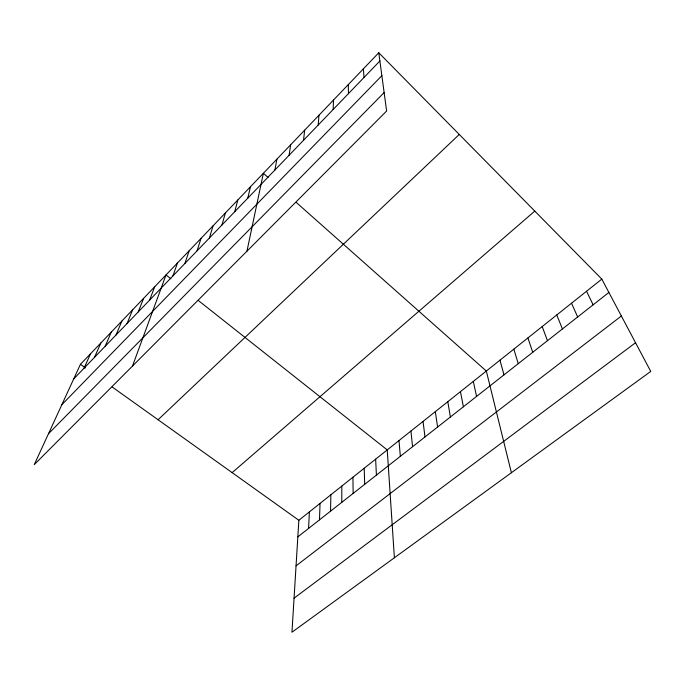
<?xml version="1.0" encoding="UTF-8"?>
<svg xmlns="http://www.w3.org/2000/svg" width="685" height="685" viewBox="0 0 685 685"><rect width="100%" height="100%" fill="white"/><g stroke="black" fill="none" stroke-linecap="round" stroke-linejoin="round"><path stroke-width="1.03" d="M341.772 502.345L341.815 486.067M330.555 511.164L330.855 494.801M319.493 519.855L320.041 503.406M333.184 109.48L333.492 100.053M308.584 528.426L309.372 511.892M601.807 279.112L298.857 520.275L291.964 632.229L650.75 371.416L601.807 279.112L378.779 52.771L80.436 364.309L34.25 464.661L386.623 111.021L378.779 52.771M318.208 125.038L318.953 115.234M303.506 140.297L304.679 130.141M289.087 155.281L290.663 144.775M274.925 169.983L276.903 159.151M246.951 251.198L263.374 173.271L268.109 177.475M247.782 198.17L250.479 186.74M234.758 211.691L237.798 199.977M221.966 224.98L225.331 213.001M209.387 238.037L213.078 225.802M197.023 250.881L201.022 238.389M184.873 263.502L189.163 250.77M172.92 275.918L177.492 262.954M132.462 366.098L166.018 274.942L170.916 278.812M149.604 300.124L154.716 286.732M138.224 311.94L143.602 298.343M127.042 323.56L132.659 309.766M116.03 334.991L121.887 321.017M105.19 346.25L111.287 332.088M94.521 357.322L100.841 342.997M84.024 368.222L90.557 353.734M73.689 378.959L379.884 60.982M61.838 404.724L381.862 75.667M48.481 433.742L384.139 92.569M158.072 419.751L459.275 134.457M232.129 472.624L534.788 211.1M297.829 536.877L608.879 292.444M296.048 565.861L621.372 316.016M294.053 598.176L635.543 342.74M80.436 364.309L85.488 367.922M112.212 386.999L298.857 520.275M198.393 300.552L387.239 449.917L394.38 557.778M296.228 202.409L486.324 371.039L511.387 472.727M586.54 291.262L593.133 304.816M571.521 303.215L577.652 316.984M556.742 314.98L562.436 328.946M542.203 326.557L547.461 340.71M527.904 337.945L532.742 352.278M513.818 349.144L518.254 363.658M499.964 360.182L504.006 374.858M473.284 381.417L476.58 396.409M460.44 391.64L463.394 406.779M447.793 401.71L450.396 416.985M435.326 411.634L437.604 427.046M423.039 421.412L425 436.944M410.931 431.053L412.575 446.706M398.995 440.549L400.34 456.321M363.392 68.825L364.009 77.465M375.637 459.147L376.408 475.133M364.206 468.249L364.694 484.338M348.305 84.589L348.451 93.631M352.938 477.222L353.152 493.405"/></g></svg>
